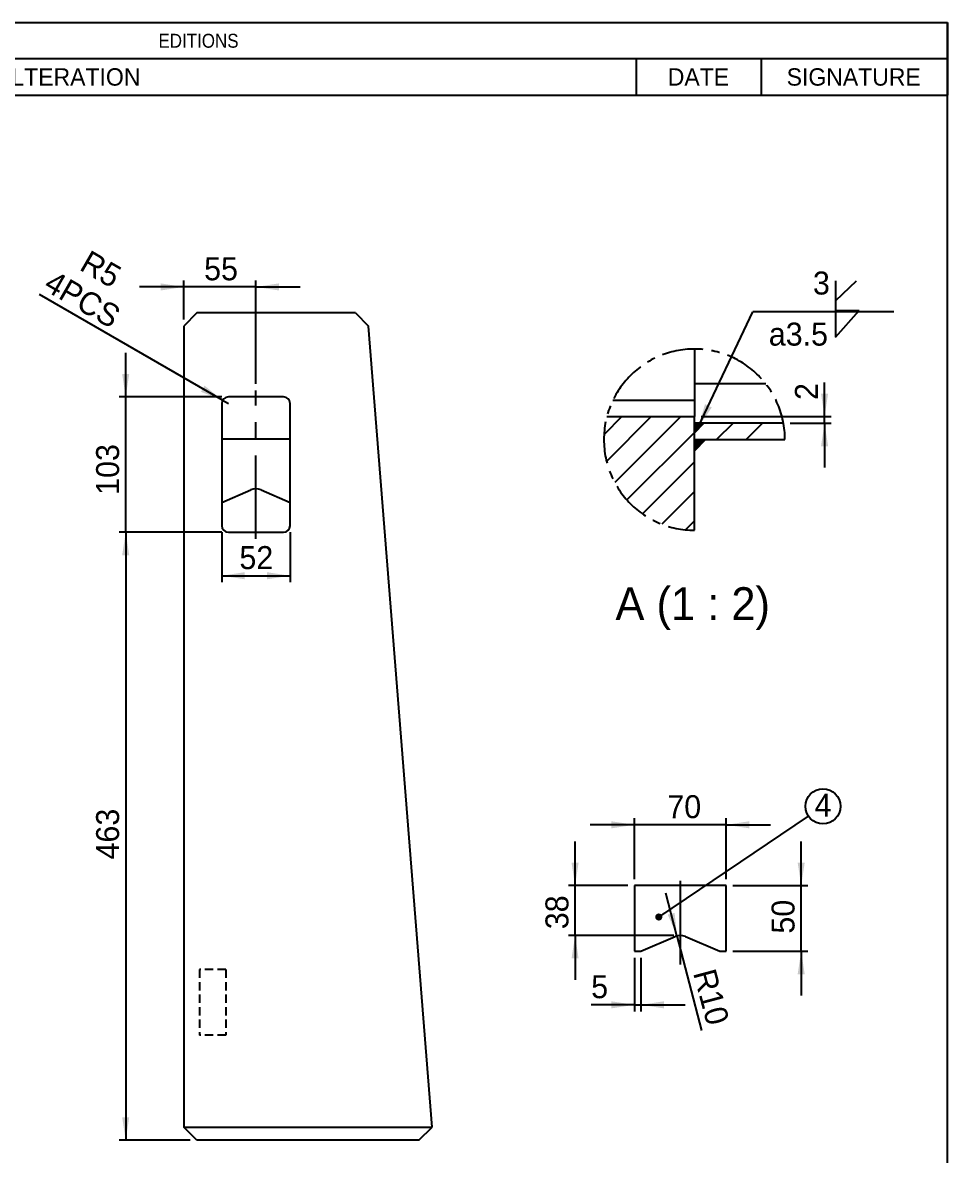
# Model space of a CAD drawing. Header units: millimetres. Extents: x 8 to 2090, y 25 to 1460.
# Drawn here: x 1370 to 2075, y 597 to 1460 of the extents above; entities that cross this region are included whole.
import ezdxf

# ---------------------------------------------------------------- set-up
doc = ezdxf.new("R2010")
doc.units = ezdxf.units.MM
doc.header["$LTSCALE"] = 5
for name, pattern in [('CENTER', [10.159999999999998, 6.35, -1.27, 1.27, -1.27]), ('CENTERX2', [20.319999999999997, 12.7, -2.54, 2.54, -2.54]), ('HIDDEN', [1.905, 1.27, -0.635])]:
    doc.linetypes.add(name, pattern=pattern)
doc.layers.add('AM_0', color=7, linetype='Continuous', lineweight=25)
for name, color, linetype in [('AM_10', 7, 'CENTER'), ('AM_3', 6, 'HIDDEN'), ('AM_5', 3, 'Continuous'), ('AM_6', 2, 'Continuous'), ('AM_7', 4, 'CENTERX2'), ('AM_8', 1, 'Continuous')]:
    doc.layers.add(name, color=color, linetype=linetype)
doc.styles.add('SLDTEXTSTYLE0', font='ARIAL.TTF', dxfattribs={"width": 0.948})
doc.styles.add('SLDTEXTSTYLE2', font='GOTHIC.TTF', dxfattribs={"width": 0.913})
doc.styles.get("Standard").update_dxf_attribs({"font": 'ARIAL.TTF'})
doc.dimstyles.new('SLDDIMSTYLE0', dxfattribs={"dimtxt": 17.5, "dimasz": 17.5, "dimexe": 0, "dimexo": 0.0625, "dimgap": 4.375, "dimtad": 1, "dimdec": 0, "dimrnd": 1e-09, "dimzin": 12, "dimdsep": 46, "dimtxsty": 'SLDTEXTSTYLE0', "dimsah": 1, "dimcen": 0.09, "dimadec": 0, "dimazin": 3, "dimtfac": 1, "dimtdec": 0, "dimtmove": 0, "dimatfit": 0, "dimfxl": 1, "dimfrac": 2, "dimtolj": 1, "dimtzin": 12, "dimarcsym": 0})
doc.dimstyles.new('SLDDIMSTYLE1', dxfattribs={"dimtxt": 17.5, "dimasz": 17.5, "dimexe": 0, "dimexo": 0.0625, "dimgap": 4.375, "dimtad": 1, "dimdec": 0, "dimrnd": 1e-09, "dimzin": 12, "dimdsep": 46, "dimtxsty": 'SLDTEXTSTYLE0', "dimsah": 1, "dimcen": 0.09, "dimadec": 0, "dimazin": 3, "dimtfac": 1, "dimtdec": 0, "dimtofl": 0, "dimtmove": 0, "dimatfit": 3, "dimfxl": 1, "dimfrac": 2, "dimtolj": 1, "dimtzin": 12, "dimarcsym": 0})
doc.dimstyles.new('SLDDIMSTYLE3', dxfattribs={"dimtxt": 0.18, "dimasz": 5.3846153846, "dimexe": 0, "dimexo": 0.0625, "dimgap": 0, "dimtad": 0, "dimtih": 1, "dimtoh": 1, "dimdec": 0, "dimrnd": 1e-09, "dimzin": 0, "dimdsep": 46, "dimtxsty": 'STANDARD', "dimblk1": 'DOT', "dimblk2": 'DOT', "dimsah": 1, "dimcen": 0.09, "dimadec": 0, "dimazin": 0, "dimtfac": 5.3846153846, "dimtdec": 0, "dimtofl": 0, "dimtmove": 0, "dimatfit": 3, "dimldrblk": 'DOT', "dimfxl": 1, "dimfrac": 2, "dimtolj": 1, "dimtzin": 0, "dimarcsym": 0})
doc.dimstyles.new('SLDDIMSTYLE5', dxfattribs={"dimtxt": 17.5, "dimasz": 17.5, "dimexe": 0, "dimexo": 0.0625, "dimgap": 4.375, "dimtad": 1, "dimdec": 0, "dimrnd": 1e-09, "dimzin": 12, "dimdsep": 46, "dimtxsty": 'SLDTEXTSTYLE0', "dimsah": 1, "dimcen": 0, "dimadec": 0, "dimazin": 3, "dimtfac": 1, "dimtdec": 0, "dimtofl": 0, "dimtmove": 0, "dimatfit": 3, "dimfxl": 1, "dimfrac": 2, "dimtolj": 1, "dimtzin": 12, "dimarcsym": 0})
doc.dimstyles.new('SLDDIMSTYLE6', dxfattribs={"dimtxt": 17.5, "dimasz": 17.5, "dimexe": 0, "dimexo": 0.0625, "dimgap": 4.375, "dimtad": 1, "dimdec": 0, "dimlfac": 0.4, "dimrnd": 1e-09, "dimzin": 12, "dimdsep": 46, "dimtxsty": 'SLDTEXTSTYLE0', "dimsah": 1, "dimcen": 0.09, "dimadec": 0, "dimazin": 3, "dimtfac": 1, "dimtdec": 0, "dimtmove": 0, "dimatfit": 0, "dimfxl": 1, "dimfrac": 2, "dimtolj": 1, "dimtzin": 12, "dimarcsym": 0})
doc.dimstyles.new('SLDDIMSTYLE7', dxfattribs={"dimtxt": 0.18, "dimasz": 17.5, "dimexe": 0, "dimexo": 0.0625, "dimgap": 0, "dimtad": 0, "dimtih": 1, "dimtoh": 1, "dimdec": 0, "dimrnd": 1e-09, "dimzin": 0, "dimdsep": 46, "dimtxsty": 'STANDARD', "dimsah": 1, "dimcen": 0.09, "dimadec": 0, "dimazin": 0, "dimtfac": 17.5, "dimtdec": 0, "dimtofl": 0, "dimtmove": 0, "dimatfit": 3, "dimfxl": 1, "dimfrac": 2, "dimtolj": 1, "dimtzin": 0, "dimarcsym": 0})
doc.dimstyles.new('SLDDIMSTYLE8', dxfattribs={"dimtxt": 17.5, "dimasz": 17.5, "dimexe": 0, "dimexo": 0.0625, "dimgap": 4.375, "dimtad": 1, "dimdec": 0, "dimrnd": 1e-09, "dimzin": 12, "dimdsep": 46, "dimtxsty": 'SLDTEXTSTYLE0', "dimsah": 1, "dimcen": 0, "dimadec": 0, "dimazin": 3, "dimtfac": 1, "dimtdec": 0, "dimtofl": 0, "dimtmove": 1, "dimatfit": 3, "dimfxl": 1, "dimfrac": 2, "dimtolj": 1, "dimtzin": 12, "dimarcsym": 0})

# ---------------------------------------------------------------- blocks, each defined once
blk = doc.blocks.new('SW_TABLEANNOTATION_0')
at = {"layer": 'AM_0', "color": 0}
for p, q in [((0, 0), (0, -27.3160061468)), ((0, 0), (40, 0)), ((40, 0), (905, 0)), ((905, 0), (1000, 0)), ((1000, 0), (1142, 0)), ((1142, 0), (1142, -27.3160061468)), ((0, -27.3160061468), (0, -55.3160061468)), ((0, -27.3160061468), (40, -27.3160061468)), ((40, -27.3160061468), (40, -55.3160061468)), ((40, -27.3160061468), (905, -27.3160061468)), ((905, -27.3160061468), (905, -55.3160061468)), ((905, -27.3160061468), (1000, -27.3160061468)), ((1000, -27.3160061468), (1000, -55.3160061468)), ((1000, -27.3160061468), (1142, -27.3160061468)), ((1142, -27.3160061468), (1142, -55.3160061468)), ((0, -55.3160061468), (40, -55.3160061468)), ((40, -55.3160061468), (905, -55.3160061468)), ((905, -55.3160061468), (1000, -55.3160061468)), ((1000, -55.3160061468), (1142, -55.3160061468))]:
    blk.add_line(p, q, dxfattribs=at)
at = {"layer": 'AM_0', "color": 0, "attachment_point": 1}
for s, insert, char_height, style in [('EDITIONS', (540.8864971288, -8.5019559689), 10.5833333333, 'SLDTEXTSTYLE2'), ('ED', (7.7507716883, -34.7300542098), 13.2291666667, 'SLDTEXTSTYLE0'), ('ALTERATION', (417.133487612, -34.7300542098), 13.2291666667, 'SLDTEXTSTYLE0'), ('DATE', (928.9814809896, -34.7300542098), 13.2291666667, 'SLDTEXTSTYLE0'), ('SIGNATURE', (1019.5532380641, -34.7300542098), 13.2291666667, 'SLDTEXTSTYLE0')]:
    blk.add_mtext(s, dxfattribs=dict(at, insert=insert, char_height=char_height, style=style))
blk = doc.blocks.new('_D_23')
at = {"layer": 'AM_5'}
for p, q in [((1522.166675255, 1071.9484375), (1522.166675255, 1033.8225794191)), ((1574.166675255, 1071.9484375), (1574.166675255, 1033.8225794191)), ((1522.166675255, 1038.8225794191), (1574.166675255, 1038.8225794191))]:
    blk.add_line(p, q, dxfattribs=at)
for points in [[(1522.166675255, 1038.8225794191), (1539.666675255, 1036.1302717268), (1539.666675255, 1041.5148871115)], [(1574.166675255, 1038.8225794191), (1556.666675255, 1041.5148871115), (1556.666675255, 1036.1302717268)]]:
    blk.add_solid(points, dxfattribs=at)
at = {"layer": 'AM_5', "insert": (1535.5944902131, 1061.3812660293), "char_height": 17.5, "attachment_point": 1, "style": 'SLDTEXTSTYLE0'}
blk.add_mtext('52', dxfattribs=at)
blk = doc.blocks.new('_D_24')
at = {"layer": 'AM_5'}
for p, q in [((1448.9544597075, 1174.9484375), (1448.9544597075, 1208.6022836538)), ((1522.166675255, 1174.9484375), (1443.9544597075, 1174.9484375)), ((1448.9544597075, 1071.9484375), (1448.9544597075, 1174.9484375)), ((1522.166675255, 1071.9484375), (1443.9544597075, 1071.9484375)), ((1448.9544597075, 1071.9484375), (1448.9544597075, 1038.2945913462))]:
    blk.add_line(p, q, dxfattribs=at)
for points in [[(1448.9544597075, 1174.9484375), (1451.6467673998, 1192.4484375), (1446.2621520152, 1192.4484375)], [(1448.9544597075, 1071.9484375), (1446.2621520152, 1054.4484375), (1451.6467673998, 1054.4484375)]]:
    blk.add_solid(points, dxfattribs=at)
at = {"layer": 'AM_5', "insert": (1426.3957730973, 1100.4097502396), "char_height": 17.5, "attachment_point": 1, "rotation": 90.0000000000002, "style": 'SLDTEXTSTYLE0'}
blk.add_mtext('103', dxfattribs=at)
blk = doc.blocks.new('_D_25')
at = {"layer": 'AM_5'}
for p, q in [((1522.166675255, 1071.9484375), (1443.9544597075, 1071.9484375)), ((1448.9544597075, 1071.9484375), (1448.9544597075, 608.9484375)), ((1498.166675255, 608.9484375), (1443.9544597075, 608.9484375))]:
    blk.add_line(p, q, dxfattribs=at)
for points in [[(1448.9544597075, 1071.9484375), (1446.2621520152, 1054.4484375), (1451.6467673998, 1054.4484375)], [(1448.9544597075, 608.9484375), (1451.6467673998, 626.4484375), (1446.2621520152, 626.4484375)]]:
    blk.add_solid(points, dxfattribs=at)
at = {"layer": 'AM_5', "insert": (1426.3957730973, 822.7223799836), "char_height": 17.5, "attachment_point": 1, "rotation": 90.00000000000067, "style": 'SLDTEXTSTYLE0'}
blk.add_mtext('463', dxfattribs=at)
blk = doc.blocks.new('_D_26')
at = {"layer": 'AM_5'}
for q in [(1383.2589019117, 1253.0336291782), (1527.166675255, 1169.9484375)]:
    blk.add_line((1522.8365482361, 1172.4484375), q, dxfattribs=at)
blk.add_solid([(1522.8365482361, 1172.4484375), (1509.027257516, 1183.5300443563), (1506.3349498237, 1178.8668306437)], dxfattribs=at)
at = {"layer": 'AM_5', "char_height": 17.5, "attachment_point": 1, "rotation": 330.00000000000006, "style": 'SLDTEXTSTYLE0'}
for s, insert in [('R5', (1421.6098541332, 1287.3760906805)), ('4PCS', (1394.288542646, 1272.1375273193))]:
    blk.add_mtext(s, dxfattribs=dict(at, insert=insert))
blk = doc.blocks.new('_D_27')
at = {"layer": 'AM_5'}
for p, q in [((1493.166675255, 1233.9484375), (1493.166675255, 1263.7536498553)), ((1548.166675255, 1184.9484375), (1548.166675255, 1263.7536498553)), ((1493.166675255, 1258.7536498553), (1459.5128291011, 1258.7536498553)), ((1548.166675255, 1258.7536498553), (1493.166675255, 1258.7536498553)), ((1548.166675255, 1258.7536498553), (1581.8205214088, 1258.7536498553))]:
    blk.add_line(p, q, dxfattribs=at)
for points in [[(1493.166675255, 1258.7536498553), (1475.666675255, 1261.4459575476), (1475.666675255, 1256.061342163)], [(1548.166675255, 1258.7536498553), (1565.666675255, 1256.061342163), (1565.666675255, 1261.4459575476)]]:
    blk.add_solid(points, dxfattribs=at)
at = {"layer": 'AM_5', "insert": (1508.7063306291, 1281.3123364655), "char_height": 17.5, "attachment_point": 1, "style": 'SLDTEXTSTYLE0'}
blk.add_mtext('55', dxfattribs=at)
blk = doc.blocks.new('SW_HATCH_0')
at = {"layer": 'AM_8', "color": 0}
for p, q in [((0, 0), (-13.4909898043, -13.4909898043)), ((22.450638935, 0), (-11.5942023695, -34.0448692441)), ((44.9012778699, 0), (-5.3417962044, -50.2430647612)), ((84.8025595769, -5.0000101328), (72.302557528, -17.4999982119)), ((107.2531996761, -5.0000101328), (94.7531987913, -17.4999982119)), ((55.377529934, -11.9743868709), (3.9131846279, -63.438732177)), ((55.377529934, -34.4250351191), (15.7998688519, -74.0027055144)), ((55.377529934, -56.8756833673), (30.4350815713, -81.8181224167)), ((55.377529934, -79.326312989), (48.5567515716, -86.1470960081))]:
    blk.add_line(p, q, dxfattribs=at)
blk = doc.blocks.new('_D_28')
at = {"layer": 'AM_5'}
for p, q in [((1981.4697955529, 1159.9676447647), (1981.4697955538, 1186.0110638476)), ((1887.3191537875, 1159.9676447679), (1986.4697955529, 1159.9676447646)), ((1981.4697955527, 1154.9676447647), (1981.4697955529, 1159.9676447647)), ((1955.1623254972, 1154.9676447656), (1986.4697955527, 1154.9676447646)), ((1981.4697955527, 1154.9676447647), (1981.4697955516, 1121.3137986109))]:
    blk.add_line(p, q, dxfattribs=at)
for points in [[(1981.4697955529, 1159.9676447647), (1984.1621032458, 1177.4676447646), (1978.7774878612, 1177.4676447648)], [(1981.4697955527, 1154.9676447647), (1978.7774878598, 1137.4676447648), (1984.1621032445, 1137.4676447646)]]:
    blk.add_solid(points, dxfattribs=at)
at = {"layer": 'AM_5', "insert": (1958.9111089432, 1172.6430086239), "char_height": 17.5, "attachment_point": 1, "rotation": 89.99999999808188, "style": 'SLDTEXTSTYLE0'}
blk.add_mtext('2', dxfattribs=at)
blk = doc.blocks.new('SW_SYMBOL_JWELD_BUSBR')
at = {"layer": 'AM_5', "color": 0}
for p, q in [((1250, 0), (1250, 5000)), ((1250, 1650), (4750, 5000))]:
    blk.add_line(p, q, dxfattribs=at)
blk = doc.blocks.new('SW_SYMBOL_JWELD_FILL')
at = {"layer": 'AM_5', "color": 0}
for p, q in [((500, 0), (500, 4500)), ((500, 4500), (4500, 0)), ((500, 0), (4500, 0))]:
    blk.add_line(p, q, dxfattribs=at)
blk = doc.blocks.new('SW_WELDSYMBOL_0')
at = {"layer": 'AM_5', "color": 0}
blk.add_line((107.6305847793, 0), (0, 0), dxfattribs=at)
at = {"layer": 'AM_5', "color": 0, "xscale": 0.0045117371, "yscale": 0.0045117371, "zscale": 0.0045117371}
blk.add_blockref('SW_SYMBOL_JWELD_BUSBR', (57.6436563836, 1.0128196056), dxfattribs=at)
at = {"layer": 'AM_5', "color": 0, "extrusion": (0, 0, -1), "xscale": 0.0045117371, "yscale": 0.0045117371, "zscale": 0.0045117371, "rotation": 180}
blk.add_blockref('SW_SYMBOL_JWELD_FILL', (-60.9123445338, 1.0128196056), dxfattribs=at)
at = {"layer": 'AM_5', "color": 0, "char_height": 17.5, "attachment_point": 1, "style": 'SLDTEXTSTYLE0'}
for s, insert in [('3', (45.9137604181, 30.5669725782)), ('a3.5', (12.2836538462, -8.3304164094))]:
    blk.add_mtext(s, dxfattribs=dict(at, insert=insert))
blk = doc.blocks.new('_D_29')
at = {"layer": 'AM_5'}
for p, q in [((1836.5889102009, 807.8638272234), (1836.5889102009, 854.1475929976)), ((1906.5889102009, 807.8638272234), (1906.5889102009, 854.1475929976)), ((1836.5889102009, 849.1475929976), (1802.935064047, 849.1475929976)), ((1906.5889102009, 849.1475929976), (1836.5889102009, 849.1475929976)), ((1906.5889102009, 849.1475929976), (1940.2427563547, 849.1475929976))]:
    blk.add_line(p, q, dxfattribs=at)
for points in [[(1836.5889102009, 849.1475929976), (1819.0889102009, 851.8399006899), (1819.0889102009, 846.4552853053)], [(1906.5889102009, 849.1475929976), (1924.0889102009, 846.4552853053), (1924.0889102009, 851.8399006899)]]:
    blk.add_solid(points, dxfattribs=at)
at = {"layer": 'AM_5', "insert": (1861.6659993652, 871.7062796077), "char_height": 17.5, "attachment_point": 1, "style": 'SLDTEXTSTYLE0'}
blk.add_mtext('70', dxfattribs=at)
blk = doc.blocks.new('_D_30')
at = {"layer": 'AM_5'}
for p, q in [((1963.6560412276, 802.8638272234), (1963.6560412276, 836.5176733773)), ((1911.5889102009, 802.8638272234), (1968.6560412276, 802.8638272234)), ((1963.6560412276, 752.8638272234), (1963.6560412276, 802.8638272234)), ((1911.5889102009, 752.8638272234), (1968.6560412276, 752.8638272234)), ((1963.6560412276, 752.8638272234), (1963.6560412276, 719.2099810696))]:
    blk.add_line(p, q, dxfattribs=at)
for points in [[(1963.6560412276, 802.8638272234), (1966.3483489199, 820.3638272234), (1960.9637335353, 820.3638272234)], [(1963.6560412276, 752.8638272234), (1960.9637335353, 735.3638272234), (1966.3483489199, 735.3638272234)]]:
    blk.add_solid(points, dxfattribs=at)
at = {"layer": 'AM_5', "insert": (1941.0973546174, 766.284598611), "char_height": 17.5, "attachment_point": 1, "rotation": 90, "style": 'SLDTEXTSTYLE0'}
blk.add_mtext('50', dxfattribs=at)
blk = doc.blocks.new('_D_31')
at = {"layer": 'AM_5'}
for q in [(1860.5426537504, 797.0967325111), (1887.7144325539, 692.4529603011)]:
    blk.add_line((1869.0007197498, 764.5230854863), q, dxfattribs=at)
blk.add_solid([(1869.0007197498, 764.5230854863), (1867.2084171921, 782.1380272192), (1861.9966336681, 780.7847366593)], dxfattribs=at)
at = {"layer": 'AM_5', "insert": (1898.093047033, 740.8795157686), "char_height": 17.5, "attachment_point": 1, "rotation": 285.00000000000057, "style": 'SLDTEXTSTYLE0'}
blk.add_mtext('R10', dxfattribs=at)
blk = doc.blocks.new('_D_32')
at = {"layer": 'AM_5'}
for p, q in [((1836.5889102009, 747.8638272234), (1836.5889102009, 707.0567819668)), ((1841.5889102009, 747.8638272234), (1841.5889102009, 707.0567819668)), ((1836.5889102009, 712.0567819668), (1803.6596352145, 712.0567819668)), ((1836.5889102009, 712.0567819668), (1841.5889102009, 712.0567819668)), ((1841.5889102009, 712.0567819668), (1875.2427563547, 712.0567819668))]:
    blk.add_line(p, q, dxfattribs=at)
for points in [[(1836.5889102009, 712.0567819668), (1819.0889102009, 714.7490896591), (1819.0889102009, 709.3644742745)], [(1841.5889102009, 712.0567819668), (1859.0889102009, 709.3644742745), (1859.0889102009, 714.7490896591)]]:
    blk.add_solid(points, dxfattribs=at)
at = {"layer": 'AM_5', "insert": (1803.6596352145, 734.615468577), "char_height": 17.5, "attachment_point": 1, "style": 'SLDTEXTSTYLE0'}
blk.add_mtext('5', dxfattribs=at)
blk = doc.blocks.new('_D_33')
at = {"layer": 'AM_5'}
for p, q in [((1791.3597715765, 802.8638272234), (1791.3597715765, 836.5176733773)), ((1831.5889102009, 802.8638272234), (1786.3597715765, 802.8638272234)), ((1791.3597715765, 764.8638272234), (1791.3597715765, 802.8638272234)), ((1866.5889102009, 764.8638272234), (1786.3597715765, 764.8638272234)), ((1791.3597715765, 764.8638272234), (1791.3597715765, 731.2099810696))]:
    blk.add_line(p, q, dxfattribs=at)
for points in [[(1791.3597715765, 802.8638272234), (1794.0520792688, 820.3638272234), (1788.6674638842, 820.3638272234)], [(1791.3597715765, 764.8638272234), (1788.6674638842, 747.3638272234), (1794.0520792688, 747.3638272234)]]:
    blk.add_solid(points, dxfattribs=at)
at = {"layer": 'AM_5', "insert": (1768.8010849663, 769.6351007957), "char_height": 17.5, "attachment_point": 1, "rotation": 90, "style": 'SLDTEXTSTYLE0'}
blk.add_mtext('38', dxfattribs=at)
blk = doc.blocks.new('SW_NOTE_0_7')
at = {"layer": 'AM_6', "color": 0}
blk.add_circle((11.0637399977, 7.4600067164), 13.34383913815928, dxfattribs=at)
at = {"layer": 'AM_6', "color": 0, "insert": (11.122684624, 17.0677357514), "char_height": 17.5, "attachment_point": 2, "style": 'SLDTEXTSTYLE0'}
blk.add_mtext('4', dxfattribs=at)
blk = doc.blocks.new('_Dot')
at = {"color": 0, "linetype": 'ByBlock', "lineweight": -2}
blk.add_line((-0.5, 0), (-1, 0), dxfattribs=at)
at = {"color": 0, "linetype": 'ByBlock', "const_width": 0.5}
blk.add_lwpolyline([(-0.25, 0, 1), (0.25, 0, 1)], format="xyb", close=True, dxfattribs=at)

msp = doc.modelspace()

# ---------------------------------------------------------------- linework, layer by layer
at = {"color": 7, "linetype": 'Continuous', "lineweight": 0}
for p, q in [((1889.8191551286, 1154.9676447678), (1882.3191551286, 1147.467644768)), ((1891.0691551286, 1142.467644768), (1882.3191551286, 1133.717644768))]:
    msp.add_line(p, q, dxfattribs=at)
for points in [[(1889.8191551286, 1154.9676447678), (1882.3191551286, 1154.967644768), (1882.3191551286, 1147.467644768)], [(1891.0691551286, 1142.467644768), (1882.3191551286, 1142.467644768), (1882.3191551286, 1133.717644768)]]:
    msp.add_solid(points, dxfattribs=at)
at = {"layer": 'AM_0'}
for p, q in [((26.3417472174, 1460.005464201), (2075.0367667596, 1460.005464201)), ((2075.0367667596, 24.9125055336), (2075.0367667596, 1460.005464201)), ((1503.166675255, 1238.9484375), (1493.166675255, 1228.9484375)), ((1623.9603260486, 1238.9484375), (1503.166675255, 1238.9484375)), ((1623.9603260486, 1238.9484375), (1633.9603260486, 1228.9484375)), ((1493.166675255, 1228.9484375), (1493.166675255, 618.9484375)), ((1682.3730244613, 618.9484375), (1633.9603260486, 1228.9484375)), ((1882.3191537875, 1211.452763336), (1882.3191537875, 1172.4676376155)), ((1936.6578539255, 1184.9676629475), (1882.3191537875, 1184.9676629475)), ((1569.166675255, 1174.9484375), (1527.166675255, 1174.9484375)), ((1522.166675255, 1169.9484375), (1522.166675255, 1076.9484375)), ((1574.166675255, 1076.9484375), (1574.166675255, 1169.9484375)), ((1820.1987366545, 1172.4676376155), (1882.3191537875, 1172.4676376155)), ((1882.3191537875, 1172.4676376155), (1882.3191537875, 1159.9676495364)), ((1815.5906363744, 1159.9676495364), (1882.3191537875, 1159.9676495364)), ((1882.3191537875, 1073.4825393131), (1882.3191537875, 1159.9676495364)), ((1882.3191537875, 1142.4676513246), (1882.3191537875, 1154.9676394036)), ((1950.1623266613, 1154.9676394036), (1882.3191537875, 1154.9676394036)), ((1574.166675255, 1142.9484375), (1522.166675255, 1142.9484375)), ((1882.3191537875, 1142.4676513246), (1951.3042678362, 1142.4676513246)), ((1522.166675255, 1094.6661821879), (1544.2207705258, 1104.1370084372)), ((1552.1125799841, 1104.1370084372), (1574.166675255, 1094.6661821879)), ((1527.166675255, 1071.9484375), (1569.166675255, 1071.9484375)), ((1906.5889102009, 802.8638272234), (1836.5889102009, 802.8638272234)), ((1836.5889102009, 802.8638272234), (1836.5889102009, 752.8638272234)), ((1906.5889102009, 752.8638272234), (1906.5889102009, 802.8638272234)), ((1841.5889102009, 752.8638272234), (1867.6430054717, 764.0523981607)), ((1875.53481493, 764.0523981607), (1901.5889102009, 752.8638272234)), ((1836.5889102009, 752.8638272234), (1841.5889102009, 752.8638272234)), ((1901.5889102009, 752.8638272234), (1906.5889102009, 752.8638272234)), ((1493.166675255, 618.9484375), (1682.3730244613, 618.9484375)), ((1503.166675255, 608.9484375), (1493.166675255, 618.9484375)), ((1672.3730244613, 608.9484375), (1682.3730244613, 618.9484375)), ((1672.3730244613, 608.9484375), (1503.166675255, 608.9484375))]:
    msp.add_line(p, q, dxfattribs=at)
for centre, radius, start, end in [((1527.166675255, 1169.9484375), 5, 90, 180), ((1569.166675255, 1169.9484375), 5, 0, 90), ((1548.166675255, 1094.9484375), 10.00000000000002, 66.7595646435, 113.2404353565), ((1527.166675255, 1076.9484375), 5, 180, 270), ((1569.166675255, 1076.9484375), 5, 270, 0), ((1871.5889102009, 754.8638272234), 9.999999999999913, 66.7595646435, 113.2404353565)]:
    msp.add_arc(centre, radius, start, end, dxfattribs=at)
at = {"layer": 'AM_10'}
msp.add_arc((1882.3191567443, 1142.467650405), 68.98511109188105, 7.637e-07, 269.9999975442, dxfattribs=at)
at = {"layer": 'AM_3'}
for p, q in [((1525.166675255, 738.9484375), (1505.166675255, 738.9484375)), ((1505.166675255, 738.9484375), (1505.166675255, 688.9484375)), ((1525.166675255, 738.9484375), (1525.166675255, 688.9484375)), ((1525.166675255, 688.9484375), (1505.166675255, 688.9484375))]:
    msp.add_line(p, q, dxfattribs=at)
at = {"layer": 'AM_7'}
for p, q in [((1548.166675255, 1066.9484375), (1548.166675255, 1179.9484375)), ((1871.5889102009, 742.8638272234), (1871.5889102009, 812.8638272234))]:
    msp.add_line(p, q, dxfattribs=at)

# ---------------------------------------------------------------- block references
at = {"layer": 'AM_0'}
msp.add_blockref('SW_TABLEANNOTATION_0', (933.0367667596, 1460.005464201), dxfattribs=at)
at = {"layer": 'AM_5'}
msp.add_blockref('SW_WELDSYMBOL_0', (1926.6939873414, 1239.8962812739), dxfattribs=at)
at = {"layer": 'AM_6'}
msp.add_blockref('SW_NOTE_0_7', (1969.165851839, 855.8034286578), dxfattribs=at)
at = {"layer": 'AM_8'}
msp.add_blockref('SW_HATCH_0', (1826.9416238535, 1159.9676495364), dxfattribs=at)

# ---------------------------------------------------------------- texts
at = {"layer": 'AM_6', "insert": (1881.008403219, 1030.0656215059), "char_height": 25, "attachment_point": 2, "style": 'SLDTEXTSTYLE0'}
msp.add_mtext('A (1 : 2)', dxfattribs=at)

# ---------------------------------------------------------------- dimensions: what is measured, and where the dimension line sits
at = {"layer": 'AM_5'}
dim = msp.add_radius_dim(center=(1527.166675255, 1169.9484375), mpoint=(1522.8365482361, 1172.4484375), text='<>\\P4PCS', dimstyle='SLDDIMSTYLE5', dxfattribs=at)
dim.commit()
dim.dimension.update_dxf_attribs({"geometry": '_D_26', "text_midpoint": (1408.2432301399, 1238.6089994177), "dimtype": 164})
for base, p1, p2, dimstyle, picture, middle in [((1493.166675255, 1258.7536498553), (1548.166675255, 1179.9484375), (1493.166675255, 1228.9484375), 'SLDDIMSTYLE0', '_D_27', (1522.0743858535, 1258.7536498553)), ((1574.166675255, 1038.8225794191), (1522.166675255, 1076.9484375), (1574.166675255, 1076.9484375), 'SLDDIMSTYLE1', '_D_23', (1548.9625454375, 1038.8225794191)), ((1836.5889102009, 849.1475929976), (1906.5889102009, 802.8638272234), (1836.5889102009, 802.8638272234), 'SLDDIMSTYLE0', '_D_29', (1875.0340545897, 849.1475929976)), ((1841.5889102009, 712.0567819668), (1836.5889102009, 752.8638272234), (1841.5889102009, 752.8638272234), 'SLDDIMSTYLE0', '_D_32', (1810.3436628267, 712.0567819668))]:
    dim = msp.add_linear_dim(base=base, p1=p1, p2=p2, dimstyle=dimstyle, dxfattribs=at)
    dim.commit()
    dim.dimension.update_dxf_attribs({"geometry": picture, "text_midpoint": middle, "dimtype": 160})
for base, p1, p2, dimstyle, picture, middle in [((1448.9544597075, 1174.9484375), (1527.166675255, 1071.9484375), (1527.166675255, 1174.9484375), 'SLDDIMSTYLE0', '_D_24', (1448.9544597075, 1120.4618330763)), ((1981.4697955529, 1159.9676447647), (1950.1623254972, 1154.9676447658), (1882.3191537875, 1159.967644768), 'SLDDIMSTYLE6', '_D_28', (1981.4697955535, 1179.3270362354)), ((1448.9544597075, 608.9484375), (1527.166675255, 1071.9484375), (1503.166675255, 608.9484375), 'SLDDIMSTYLE1', '_D_25', (1448.9544597075, 842.7744628202)), ((1791.3597715765, 802.8638272234), (1871.5889102009, 764.8638272234), (1836.5889102009, 802.8638272234), 'SLDDIMSTYLE0', '_D_33', (1791.3597715765, 783.0031560201)), ((1963.6560412276, 802.8638272234), (1906.5889102009, 752.8638272234), (1906.5889102009, 802.8638272234), 'SLDDIMSTYLE0', '_D_30', (1963.6560412276, 779.6526538354))]:
    dim = msp.add_linear_dim(base=base, p1=p1, p2=p2, angle=90, dimstyle=dimstyle, dxfattribs=at)
    dim.commit()
    dim.dimension.update_dxf_attribs({"geometry": picture, "text_midpoint": middle, "dimtype": 160})
dim = msp.add_radius_dim(center=(1871.5889102009, 754.8638272234), mpoint=(1869.0007197498, 764.5230854863), dimstyle='SLDDIMSTYLE8', dxfattribs=at)
dim.commit()
dim.dimension.update_dxf_attribs({"geometry": '_D_31', "text_midpoint": (1883.0590734077, 712.0568319668), "dimtype": 164})

# ---------------------------------------------------------------- leaders
msp.add_leader([(1885.5208418813, 1152.418204985), (1926.6939873414, 1239.8962812739)], dimstyle='SLDDIMSTYLE7', dxfattribs=at)
at = {"layer": 'AM_6'}
msp.add_leader([(1855.1623531989, 778.9336842744), (1969.165851839, 855.8034286578)], dimstyle='SLDDIMSTYLE3', dxfattribs=at)

doc.saveas('drawing.dxf')
